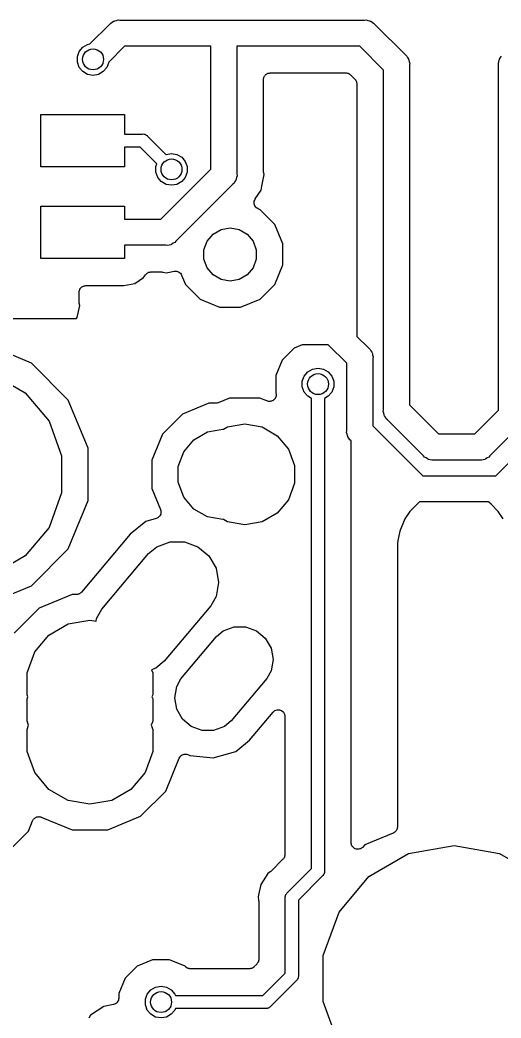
# Model space of a CAD drawing. Extents: x 61 to 194, y -153 to -61.
# Drawn here: x 71.2 to 80.4, y -87.51 to -68.45 of the extents above; entities that cross this region are included whole.
import ezdxf

# ---------------------------------------------------------------- set-up
doc = ezdxf.new("R2010")
doc.units = 0
doc.header["$MEASUREMENT"] = 0
doc.layers.add('BLACK', color=7, linetype='CONTINUOUS')

msp = doc.modelspace()

# ---------------------------------------------------------------- linework, layer by layer
at = {"layer": 'BLACK', "linetype": 'CONTINUOUS'}
for p, q in [((72.5406, -68.9058), (72.9155, -68.5309)), ((72.9155, -68.5309), (72.9368, -68.5055)), ((72.9368, -68.5055), (72.9655, -68.489)), ((72.9655, -68.489), (72.9927, -68.4699)), ((72.9927, -68.4699), (73.0035, -68.467)), ((73.0035, -68.467), (73.0132, -68.4615)), ((73.0132, -68.4615), (73.0458, -68.4557)), ((73.0458, -68.4557), (73.0779, -68.4471)), ((73.0779, -68.4471), (73.1109, -68.45)), ((73.1109, -68.45), (77.7891, -68.45)), ((77.7891, -68.45), (77.8221, -68.4471)), ((77.8221, -68.4471), (77.8542, -68.4557)), ((77.8542, -68.4557), (77.8868, -68.4615)), ((77.8868, -68.4615), (77.8965, -68.467)), ((77.8965, -68.467), (77.9073, -68.4699)), ((77.9073, -68.4699), (77.9344, -68.489)), ((77.9344, -68.489), (77.9632, -68.5055)), ((77.9632, -68.5055), (77.9845, -68.5309)), ((77.9845, -68.5309), (78.5691, -69.1155)), ((72.3362, -69.0477), (72.4042, -68.9666)), ((72.4042, -68.9666), (72.4958, -68.9137)), ((72.4958, -68.9137), (72.5406, -68.9058)), ((73.2036, -68.95), (72.8996, -69.2539)), ((74.85, -68.95), (73.2036, -68.95)), ((74.85, -71.2964), (74.85, -68.95)), ((77.6964, -68.95), (75.35, -68.95)), ((75.35, -68.95), (75.35, -71.3891)), ((78.15, -69.4036), (77.6964, -68.95)), ((72.3, -69.1471), (72.3362, -69.0477)), ((72.3, -69.2529), (72.3, -69.1471)), ((78.5691, -69.1155), (78.5945, -69.1368)), ((78.5945, -69.1368), (78.611, -69.1655)), ((78.611, -69.1655), (78.6301, -69.1927)), ((80.3699, -69.1927), (80.389, -69.1655)), ((80.389, -69.1655), (80.4055, -69.1368)), ((72.3362, -69.3523), (72.3, -69.2529)), ((72.4042, -69.4334), (72.3362, -69.3523)), ((72.8638, -69.3523), (72.7958, -69.4334)), ((72.8996, -69.2539), (72.8638, -69.3523)), ((78.6301, -69.1927), (78.633, -69.2035)), ((78.633, -69.2035), (78.6385, -69.2132)), ((78.6385, -69.2132), (78.6443, -69.2458)), ((78.6443, -69.2458), (78.6529, -69.2779)), ((78.6529, -69.2779), (78.65, -69.3109)), ((78.65, -69.3109), (78.65, -75.7964)), ((80.3471, -69.2779), (80.3557, -69.2458)), ((80.35, -69.3109), (80.3471, -69.2779)), ((80.35, -74.8781), (80.35, -69.3109)), ((80.3557, -69.2458), (80.3615, -69.2132)), ((80.3615, -69.2132), (80.367, -69.2035)), ((80.367, -69.2035), (80.3699, -69.1927)), ((72.4958, -69.4863), (72.4042, -69.4334)), ((72.6, -69.5046), (72.4958, -69.4863)), ((72.7042, -69.4863), (72.6, -69.5046)), ((72.7958, -69.4334), (72.7042, -69.4863)), ((75.8599, -69.5629), (75.8637, -69.5525)), ((75.8599, -69.5741), (75.8599, -69.5629)), ((75.8637, -69.5525), (75.8657, -69.5416)), ((75.8657, -69.5416), (75.8712, -69.5319)), ((75.8712, -69.5319), (75.875, -69.5215)), ((75.875, -69.5215), (75.8822, -69.513)), ((75.8822, -69.513), (75.8877, -69.5034)), ((75.8877, -69.5034), (75.8962, -69.4962)), ((75.8962, -69.4962), (75.9034, -69.4877)), ((75.9034, -69.4877), (75.913, -69.4822)), ((75.913, -69.4822), (75.9215, -69.475)), ((75.9215, -69.475), (75.9319, -69.4712)), ((75.9319, -69.4712), (75.9416, -69.4657)), ((75.9416, -69.4657), (75.9525, -69.4637)), ((75.9525, -69.4637), (75.9629, -69.4599)), ((75.9629, -69.4599), (75.9741, -69.4599)), ((75.9741, -69.4599), (75.985, -69.458)), ((75.985, -69.458), (77.4334, -69.458)), ((77.4334, -69.458), (77.4389, -69.459)), ((77.4389, -69.459), (77.4445, -69.4585)), ((77.4445, -69.4585), (77.4605, -69.4628)), ((77.4605, -69.4628), (77.4769, -69.4657)), ((77.4769, -69.4657), (77.4817, -69.4685)), ((77.4817, -69.4685), (77.4871, -69.4699)), ((77.4871, -69.4699), (77.5007, -69.4794)), ((77.5007, -69.4794), (77.5151, -69.4877)), ((77.5151, -69.4877), (77.5186, -69.492)), ((77.5186, -69.492), (77.5232, -69.4952)), ((77.5232, -69.4952), (77.6048, -69.5768)), ((78.15, -75.8891), (78.15, -69.4036)), ((75.858, -69.585), (75.8599, -69.5741)), ((75.858, -71.3128), (75.858, -69.585)), ((77.6048, -69.5768), (77.608, -69.5814)), ((77.608, -69.5814), (77.6123, -69.5849)), ((77.6123, -69.5849), (77.6206, -69.5993)), ((77.6206, -69.5993), (77.6301, -69.6129)), ((77.6301, -69.6129), (77.6315, -69.6183)), ((77.6315, -69.6183), (77.6343, -69.6231)), ((77.6343, -69.6231), (77.6372, -69.6395)), ((77.6372, -69.6395), (77.6415, -69.6555)), ((77.6415, -69.6555), (77.641, -69.6611)), ((77.641, -69.6611), (77.642, -69.6666)), ((77.642, -69.6666), (77.642, -74.4884)), ((71.6, -71.25), (71.6, -70.25)), ((71.6, -70.25), (73.2, -70.25)), ((73.2, -70.25), (73.2, -70.625)), ((73.2, -70.625), (73.5446, -70.625)), ((73.5446, -70.625), (73.5611, -70.6236)), ((73.5611, -70.6236), (73.5771, -70.6278)), ((73.5771, -70.6278), (73.5934, -70.6307)), ((73.5934, -70.6307), (73.5983, -70.6335)), ((73.5983, -70.6335), (73.6036, -70.635)), ((73.6036, -70.635), (73.6172, -70.6445)), ((73.6172, -70.6445), (73.6316, -70.6528)), ((73.6316, -70.6528), (73.6423, -70.6655)), ((73.6423, -70.6655), (73.9925, -71.0157)), ((73.4982, -70.875), (73.2, -70.875)), ((73.2, -70.875), (73.2, -71.25)), ((73.8188, -71.1955), (73.4982, -70.875)), ((73.9925, -71.0157), (73.9958, -71.0137)), ((73.9958, -71.0137), (74.1, -70.9954)), ((74.1, -70.9954), (74.2042, -71.0137)), ((74.2042, -71.0137), (74.2958, -71.0666)), ((74.2958, -71.0666), (74.3638, -71.1477)), ((73.2, -71.25), (71.6, -71.25)), ((73.8, -71.2471), (73.8188, -71.1955)), ((73.8, -71.3529), (73.8, -71.2471)), ((74.3638, -71.1477), (74.4, -71.2471)), ((74.4, -71.2471), (74.4, -71.3529)), ((73.8362, -71.4523), (73.8, -71.3529)), ((73.9042, -71.5334), (73.8362, -71.4523)), ((73.8964, -72.25), (74.85, -71.2964)), ((74.3638, -71.4523), (74.2958, -71.5334)), ((74.4, -71.3529), (74.3638, -71.4523)), ((75.3443, -71.4542), (75.3385, -71.4868)), ((75.3529, -71.4221), (75.3443, -71.4542)), ((75.35, -71.3891), (75.3529, -71.4221)), ((75.8285, -71.6232), (75.8604, -71.4624)), ((75.8602, -71.3251), (75.858, -71.3128)), ((75.8604, -71.3376), (75.8602, -71.3251)), ((75.8728, -71.4), (75.8604, -71.3376)), ((75.8604, -71.4624), (75.8728, -71.4)), ((75.8604, -71.4624), (75.8604, -71.4624)), ((73.9958, -71.5863), (73.9042, -71.5334)), ((74.1, -71.6046), (73.9958, -71.5863)), ((74.2042, -71.5863), (74.1, -71.6046)), ((75.2691, -71.5845), (74.1845, -72.6691)), ((74.2958, -71.5334), (74.2042, -71.5863)), ((75.2945, -71.5632), (75.2691, -71.5845)), ((75.311, -71.5345), (75.2945, -71.5632)), ((75.3301, -71.5073), (75.311, -71.5345)), ((75.333, -71.4965), (75.3301, -71.5073)), ((75.3385, -71.4868), (75.333, -71.4965)), ((75.814, -71.6958), (75.8285, -71.6232)), ((75.8285, -71.6232), (75.8285, -71.6232)), ((75.7007, -71.8654), (75.814, -71.6958)), ((71.6, -73), (71.6, -72)), ((71.6, -72), (73.2, -72)), ((73.2, -72), (73.2, -72.25)), ((75.6783, -71.9524), (75.6796, -71.9317)), ((75.6787, -71.9538), (75.6783, -71.9524)), ((75.6786, -71.9552), (75.6787, -71.9538)), ((75.6848, -71.9749), (75.6786, -71.9552)), ((75.6796, -71.9317), (75.6805, -71.9111)), ((75.6805, -71.9111), (75.6811, -71.9098)), ((75.6811, -71.9084), (75.6895, -71.8895)), ((75.6811, -71.9098), (75.6811, -71.9084)), ((75.6906, -71.9947), (75.6848, -71.9749)), ((75.6895, -71.8895), (75.6974, -71.8704)), ((75.6914, -71.9959), (75.6906, -71.9947)), ((75.6919, -71.9972), (75.6914, -71.9959)), ((75.7045, -72.0137), (75.6919, -71.9972)), ((75.6974, -71.8704), (75.6983, -71.8693)), ((75.6983, -71.8693), (75.6989, -71.868)), ((75.6989, -71.868), (75.7007, -71.8654)), ((75.7007, -71.8654), (75.7007, -71.8654)), ((75.7167, -72.0303), (75.7045, -72.0137)), ((75.7178, -72.0311), (75.7167, -72.0303)), ((75.7187, -72.0322), (75.7178, -72.0311)), ((75.7362, -72.0433), (75.7187, -72.0322)), ((75.7533, -72.0548), (75.7362, -72.0433)), ((75.7547, -72.0552), (75.7533, -72.0548)), ((75.7559, -72.0559), (75.7547, -72.0552)), ((75.791, -72.0705), (75.7559, -72.0559)), ((76.0745, -72.354), (75.791, -72.0705)), ((73.2, -72.25), (73.8964, -72.25)), ((75.0464, -72.4479), (75.22, -72.4173)), ((75.22, -72.4173), (75.3936, -72.4479)), ((76.228, -72.7245), (76.0745, -72.354)), ((74.7803, -72.6711), (74.8936, -72.5361)), ((74.8936, -72.5361), (75.0464, -72.4479)), ((75.3936, -72.4479), (75.5464, -72.5361)), ((75.5464, -72.5361), (75.6597, -72.6711)), ((73.9891, -72.75), (73.2, -72.75)), ((73.2, -72.75), (73.2, -73)), ((74.0221, -72.7529), (73.9891, -72.75)), ((74.0542, -72.7443), (74.0221, -72.7529)), ((74.0868, -72.7385), (74.0542, -72.7443)), ((74.0965, -72.733), (74.0868, -72.7385)), ((74.1073, -72.7301), (74.0965, -72.733)), ((74.1344, -72.7111), (74.1073, -72.7301)), ((74.1632, -72.6945), (74.1344, -72.7111)), ((74.1845, -72.6691), (74.1632, -72.6945)), ((74.72, -72.8368), (74.7803, -72.6711)), ((75.6597, -72.6711), (75.72, -72.8368)), ((76.228, -73.1255), (76.228, -72.7245)), ((74.72, -73.0132), (74.72, -72.8368)), ((75.72, -72.8368), (75.72, -73.0132)), ((73.2, -73), (71.6, -73)), ((74.7803, -73.1789), (74.72, -73.0132)), ((74.8936, -73.3139), (74.7803, -73.1789)), ((75.6597, -73.1789), (75.5464, -73.3139)), ((75.72, -73.0132), (75.6597, -73.1789)), ((76.0745, -73.496), (76.228, -73.1255)), ((73.3982, -73.4785), (73.5662, -73.3662)), ((73.5662, -73.3662), (73.6009, -73.3144)), ((73.6009, -73.3144), (73.6133, -73.3015)), ((73.6133, -73.3015), (73.6248, -73.2877)), ((73.6248, -73.2877), (73.6285, -73.2856)), ((73.6285, -73.2856), (73.6314, -73.2826)), ((73.6314, -73.2826), (73.6475, -73.2746)), ((73.6475, -73.2746), (73.663, -73.2657)), ((73.663, -73.2657), (73.6672, -73.2649)), ((73.6672, -73.2649), (73.6709, -73.2631)), ((73.6709, -73.2631), (73.6888, -73.2611)), ((73.6888, -73.2611), (73.7065, -73.258)), ((73.7065, -73.258), (73.9128, -73.258)), ((73.9128, -73.258), (73.9251, -73.2602)), ((73.9251, -73.2602), (73.9376, -73.2604)), ((73.9376, -73.2604), (74, -73.2728)), ((74, -73.2728), (74.0624, -73.2604)), ((74.0624, -73.2604), (74.15, -73.243)), ((74.0624, -73.2604), (74.0624, -73.2604)), ((74.15, -73.243), (74.1707, -73.2426)), ((74.1707, -73.2426), (74.1914, -73.2417)), ((74.1914, -73.2417), (74.1927, -73.2421)), ((74.1927, -73.2421), (74.1941, -73.242)), ((74.1941, -73.242), (74.2138, -73.2487)), ((74.2138, -73.2487), (74.2334, -73.2549)), ((74.2334, -73.2549), (74.2346, -73.2558)), ((74.2346, -73.2558), (74.2359, -73.2562)), ((74.2359, -73.2562), (74.2521, -73.2692)), ((74.2521, -73.2692), (74.2684, -73.2818)), ((74.2684, -73.2818), (74.2692, -73.283)), ((74.2692, -73.283), (74.2703, -73.2838)), ((74.2703, -73.2838), (74.281, -73.3015)), ((74.281, -73.3015), (74.2921, -73.319)), ((74.2921, -73.319), (74.3655, -73.496)), ((75.0464, -73.4021), (74.8936, -73.3139)), ((75.5464, -73.3139), (75.3936, -73.4021)), ((72.3627, -73.5658), (72.3712, -73.5587)), ((72.3712, -73.5587), (72.3784, -73.5502)), ((72.3784, -73.5502), (72.388, -73.5446)), ((72.388, -73.5446), (72.3965, -73.5375)), ((72.3965, -73.5375), (72.4069, -73.5337)), ((72.4069, -73.5337), (72.4166, -73.5281)), ((72.4166, -73.5281), (72.4275, -73.5262)), ((72.4275, -73.5262), (72.4379, -73.5224)), ((72.4379, -73.5224), (72.4491, -73.5224)), ((72.4491, -73.5224), (72.46, -73.5204)), ((72.46, -73.5204), (73.1875, -73.5204)), ((73.1875, -73.5204), (73.3982, -73.4785)), ((74.3655, -73.496), (74.649, -73.7795)), ((75.22, -73.4327), (75.0464, -73.4021)), ((75.3936, -73.4021), (75.22, -73.4327)), ((75.791, -73.7795), (76.0745, -73.496)), ((72.333, -73.6474), (72.3349, -73.6365)), ((72.333, -73.8301), (72.333, -73.6474)), ((72.3349, -73.6254), (72.3387, -73.6149)), ((72.3349, -73.6365), (72.3349, -73.6254)), ((72.3387, -73.6149), (72.3407, -73.604)), ((72.3407, -73.604), (72.3462, -73.5944)), ((72.3462, -73.5944), (72.35, -73.5839)), ((72.35, -73.5839), (72.3572, -73.5754)), ((72.3572, -73.5754), (72.3627, -73.5658)), ((72.2992, -74.1275), (72.3444, -73.9)), ((72.3352, -73.8424), (72.333, -73.8301)), ((72.3354, -73.8548), (72.3352, -73.8424)), ((72.3444, -73.9), (72.3354, -73.8548)), ((74.649, -73.7795), (75.0195, -73.933)), ((75.0195, -73.933), (75.4205, -73.933)), ((75.4205, -73.933), (75.791, -73.7795)), ((72.2841, -74.15), (72.2992, -74.1275)), ((68.1036, -74.15), (72.2841, -74.15)), ((77.642, -74.4884), (77.8691, -74.7155)), ((76.5993, -74.65), (76.4423, -74.715)), ((77.0964, -74.65), (76.5993, -74.65)), ((77.45, -75.0036), (77.0964, -74.65)), ((71.4207, -74.9988), (70.7652, -74.7273)), ((76.4423, -74.715), (76.215, -74.9423)), ((77.8691, -74.7155), (77.8945, -74.7368)), ((77.8945, -74.7368), (77.911, -74.7655)), ((77.911, -74.7655), (77.9301, -74.7927)), ((77.9301, -74.7927), (77.933, -74.8035)), ((77.933, -74.8035), (77.9385, -74.8132)), ((77.9385, -74.8132), (77.9443, -74.8458)), ((77.9443, -74.8458), (77.9529, -74.8779)), ((77.9529, -74.8779), (77.95, -74.9109)), ((80.35, -75.8964), (80.35, -74.8781)), ((80.35, -74.8781), (80.35, -74.8781)), ((72.1262, -75.7043), (71.4207, -74.9988)), ((76.215, -74.9423), (76.092, -75.2393)), ((77.45, -76.2891), (77.45, -75.0036)), ((77.95, -74.9109), (77.95, -76.1964)), ((70.6946, -75.2166), (71.3054, -75.5693)), ((76.092, -75.2393), (76.092, -75.5642)), ((76.6, -75.3471), (76.6362, -75.2477)), ((76.6362, -75.2477), (76.7042, -75.1666)), ((76.7042, -75.1666), (76.7958, -75.1137)), ((76.7958, -75.1137), (76.9, -75.0954)), ((76.9, -75.0954), (77.0042, -75.1137)), ((77.0042, -75.1137), (77.0958, -75.1666)), ((77.0958, -75.1666), (77.1638, -75.2477)), ((77.1638, -75.2477), (77.2, -75.3471)), ((76.6, -75.4529), (76.6, -75.3471)), ((76.6362, -75.5523), (76.6, -75.4529)), ((77.2, -75.4529), (77.1638, -75.5523)), ((77.2, -75.3471), (77.2, -75.4529)), ((71.3054, -75.5693), (71.7588, -76.1096)), ((76.0865, -75.6582), (76.0801, -75.6736)), ((76.0941, -75.6435), (76.0865, -75.6582)), ((76.092, -75.5642), (76.0939, -75.5729)), ((76.0939, -75.5729), (76.0989, -75.5888)), ((76.0949, -75.638), (76.0941, -75.6435)), ((76.097, -75.6328), (76.0949, -75.638)), ((76.0977, -75.6163), (76.097, -75.6328)), ((76.0999, -75.5998), (76.0977, -75.6163)), ((76.0989, -75.5888), (76.0987, -75.5943)), ((76.0987, -75.5943), (76.0999, -75.5998)), ((76.7042, -75.6334), (76.6362, -75.5523)), ((76.775, -75.6742), (76.7042, -75.6334)), ((77.0958, -75.6334), (77.025, -75.6742)), ((77.1638, -75.5523), (77.0958, -75.6334)), ((72.508, -76.6261), (72.1262, -75.7043)), ((74.8099, -75.767), (74.3108, -75.9737)), ((74.9433, -75.767), (74.8099, -75.767)), ((74.9461, -75.7665), (74.9433, -75.767)), ((74.9488, -75.7669), (74.9461, -75.7665)), ((74.9677, -75.7627), (74.9488, -75.7669)), ((74.9867, -75.7593), (74.9677, -75.7627)), ((74.9892, -75.7579), (74.9867, -75.7593)), ((74.9919, -75.7573), (74.9892, -75.7579)), ((75.21, -75.667), (74.9919, -75.7573)), ((75.79, -75.667), (75.21, -75.667)), ((75.9244, -75.7227), (75.79, -75.667)), ((75.9406, -75.7263), (75.9244, -75.7227)), ((75.9564, -75.7313), (75.9406, -75.7263)), ((75.962, -75.731), (75.9564, -75.7313)), ((75.9675, -75.7322), (75.962, -75.731)), ((75.9839, -75.7301), (75.9675, -75.7322)), ((76.0005, -75.7293), (75.9839, -75.7301)), ((76.0057, -75.7272), (76.0005, -75.7293)), ((76.0112, -75.7265), (76.0057, -75.7272)), ((76.0259, -75.7188), (76.0112, -75.7265)), ((76.0413, -75.7125), (76.0259, -75.7188)), ((76.0454, -75.7087), (76.0413, -75.7125)), ((76.0503, -75.7061), (76.0454, -75.7087)), ((76.0615, -75.6939), (76.0503, -75.7061)), ((76.0738, -75.6827), (76.0615, -75.6939)), ((76.0764, -75.6777), (76.0738, -75.6827)), ((76.0801, -75.6736), (76.0764, -75.6777)), ((76.775, -84.6482), (76.775, -75.6742)), ((77.025, -75.6742), (77.025, -84.6946)), ((78.65, -75.7964), (79.2036, -76.35)), ((74.3108, -75.9737), (73.9287, -76.3558)), ((78.1471, -75.9221), (78.15, -75.8891)), ((78.1557, -75.9542), (78.1471, -75.9221)), ((78.1615, -75.9868), (78.1557, -75.9542)), ((78.167, -75.9965), (78.1615, -75.9868)), ((78.1699, -76.0073), (78.167, -75.9965)), ((78.189, -76.0345), (78.1699, -76.0073)), ((78.2055, -76.0632), (78.189, -76.0345)), ((79.8964, -76.35), (80.35, -75.8964)), ((71.7588, -76.1096), (72, -76.7723)), ((75.0915, -76.2639), (75.1701, -76.2185)), ((75.1701, -76.2185), (75.5, -76.1603)), ((75.5, -76.1603), (75.8299, -76.2185)), ((75.8299, -76.2185), (76.1201, -76.386)), ((77.95, -76.1964), (78.9036, -77.15)), ((78.2309, -76.0845), (78.2055, -76.0632)), ((78.9155, -76.7691), (78.2309, -76.0845)), ((80.7691, -76.1845), (80.1845, -76.7691)), ((73.9287, -76.3558), (73.722, -76.8549)), ((74.5252, -76.4638), (74.7848, -76.3139)), ((74.7848, -76.3139), (75.08, -76.2619)), ((75.08, -76.2619), (75.0915, -76.2639)), ((76.1201, -76.386), (76.3354, -76.6427)), ((77.4471, -76.3221), (77.45, -76.2891)), ((77.4557, -76.3542), (77.4471, -76.3221)), ((77.4615, -76.3868), (77.4557, -76.3542)), ((77.467, -76.3965), (77.4615, -76.3868)), ((77.4699, -76.4073), (77.467, -76.3965)), ((77.489, -76.4345), (77.4699, -76.4073)), ((79.2036, -76.35), (79.8964, -76.35)), ((80.2964, -77.15), (81.15, -76.2964)), ((74.3325, -76.6934), (74.5252, -76.4638)), ((77.5055, -76.4632), (77.489, -76.4345)), ((77.5309, -76.4845), (77.5055, -76.4632)), ((77.533, -76.4866), (77.5309, -76.4845)), ((77.533, -84.1564), (77.533, -76.4866)), ((72, -76.7723), (72, -77.4777)), ((72.508, -77.6239), (72.508, -76.6261)), ((74.23, -76.9751), (74.3325, -76.6934)), ((76.3354, -76.6427), (76.45, -76.9575)), ((78.9368, -76.7945), (78.9155, -76.7691)), ((78.9655, -76.811), (78.9368, -76.7945)), ((80.1632, -76.7945), (80.1344, -76.811)), ((80.1845, -76.7691), (80.1632, -76.7945)), ((73.722, -76.8549), (73.722, -77.3951)), ((74.23, -77.2749), (74.23, -76.9751)), ((76.45, -76.9575), (76.45, -77.2925)), ((78.9927, -76.8301), (78.9655, -76.811)), ((79.0035, -76.833), (78.9927, -76.8301)), ((79.0132, -76.8385), (79.0035, -76.833)), ((79.0458, -76.8443), (79.0132, -76.8385)), ((79.0779, -76.8529), (79.0458, -76.8443)), ((79.1109, -76.85), (79.0779, -76.8529)), ((79.9891, -76.85), (79.1109, -76.85)), ((80.0221, -76.8529), (79.9891, -76.85)), ((80.0542, -76.8443), (80.0221, -76.8529)), ((80.0868, -76.8385), (80.0542, -76.8443)), ((80.0965, -76.833), (80.0868, -76.8385)), ((80.1073, -76.8301), (80.0965, -76.833)), ((80.1344, -76.811), (80.1073, -76.8301)), ((78.9036, -77.15), (80.2964, -77.15)), ((74.3325, -77.5566), (74.23, -77.2749)), ((76.45, -77.2925), (76.3354, -77.6073)), ((72, -77.4777), (71.7588, -78.1404)), ((73.722, -77.3951), (73.8886, -77.7973)), ((74.5252, -77.7862), (74.3325, -77.5566)), ((72.1262, -78.5457), (72.508, -77.6239)), ((76.3354, -77.6073), (76.1201, -77.864)), ((78.7379, -77.7498), (78.6548, -77.8329)), ((78.8329, -77.6548), (78.7379, -77.7498)), ((78.7379, -77.7498), (78.7379, -77.7498)), ((78.8401, -77.65), (78.8329, -77.6548)), ((80.1599, -77.65), (78.8401, -77.65)), ((80.1671, -77.6548), (80.1599, -77.65)), ((80.2076, -77.6953), (80.1671, -77.6548)), ((80.3452, -77.8329), (80.2076, -77.6953)), ((80.2076, -77.6953), (80.2076, -77.6953)), ((73.8464, -77.9484), (73.8426, -77.9502)), ((73.8588, -77.9354), (73.8464, -77.9484)), ((73.872, -77.9232), (73.8588, -77.9354)), ((73.874, -77.9195), (73.872, -77.9232)), ((73.8769, -77.9165), (73.874, -77.9195)), ((73.8841, -77.9), (73.8769, -77.9165)), ((73.8924, -77.8841), (73.8841, -77.9)), ((73.8886, -77.7973), (73.8925, -77.8149)), ((73.8929, -77.88), (73.8924, -77.8841)), ((73.8925, -77.8149), (73.8975, -77.8321)), ((73.8946, -77.8761), (73.8929, -77.88)), ((73.8958, -77.8582), (73.8946, -77.8761)), ((73.8981, -77.8404), (73.8958, -77.8582)), ((73.8975, -77.8321), (73.8972, -77.8363)), ((73.8972, -77.8363), (73.8981, -77.8404)), ((74.7848, -77.9361), (74.5252, -77.7862)), ((75.08, -77.9881), (74.7848, -77.9361)), ((76.1201, -77.864), (75.8299, -78.0315)), ((78.6548, -77.8329), (78.5603, -77.9744)), ((80.4397, -77.9744), (80.3452, -77.8329)), ((73.6077, -78.0259), (73.3101, -78.2647)), ((73.8068, -77.9679), (73.6077, -78.0259)), ((73.8229, -77.9599), (73.8068, -77.9679)), ((73.8395, -77.953), (73.8229, -77.9599)), ((73.8426, -77.9502), (73.8395, -77.953)), ((75.0915, -77.9861), (75.08, -77.9881)), ((75.1701, -78.0315), (75.0915, -77.9861)), ((75.5, -78.0897), (75.1701, -78.0315)), ((75.8299, -78.0315), (75.5, -78.0897)), ((78.5603, -77.9744), (78.4638, -78.2072)), ((71.7588, -78.1404), (71.3054, -78.6807)), ((73.3101, -78.2647), (72.3813, -79.3716)), ((78.4638, -78.2072), (78.4282, -78.3863)), ((73.6616, -78.6361), (73.8183, -78.5047)), ((73.8183, -78.5047), (74.0751, -78.4112)), ((74.0751, -78.4112), (74.3484, -78.4112)), ((74.3484, -78.4112), (74.6052, -78.5047)), ((74.6052, -78.5047), (74.8146, -78.6804)), ((78.4282, -78.3863), (78.417, -78.4426)), ((78.417, -78.4426), (78.417, -83.8579)), ((78.4282, -78.3863), (78.4282, -78.3863)), ((71.3054, -78.6807), (70.6946, -79.0334)), ((71.4207, -79.2512), (72.1262, -78.5457)), ((72.771, -79.6976), (73.6616, -78.6361)), ((74.8146, -78.6804), (74.9512, -78.9171)), ((74.9512, -78.9171), (74.9987, -79.1862)), ((70.4989, -79.633), (71.4207, -79.2512)), ((74.9987, -79.1862), (74.9512, -79.4554)), ((72.2003, -79.417), (71.5725, -79.677)), ((72.284, -79.417), (72.2003, -79.417)), ((72.295, -79.4151), (72.284, -79.417)), ((72.3061, -79.4151), (72.295, -79.4151)), ((72.3165, -79.4113), (72.3061, -79.4151)), ((72.3275, -79.4093), (72.3165, -79.4113)), ((72.3371, -79.4038), (72.3275, -79.4093)), ((72.3475, -79.4), (72.3371, -79.4038)), ((72.3561, -79.3928), (72.3475, -79.4)), ((72.3657, -79.3873), (72.3561, -79.3928)), ((72.3728, -79.3788), (72.3657, -79.3873)), ((72.3813, -79.3716), (72.3728, -79.3788)), ((74.9512, -79.4554), (74.849, -79.6324)), ((74.849, -79.6324), (73.9584, -80.6939)), ((71.5725, -79.677), (71.092, -80.1575)), ((72.6688, -79.8746), (72.771, -79.6976)), ((71.7568, -80.1916), (72.1232, -79.98)), ((72.1232, -79.98), (72.54, -79.9065)), ((72.54, -79.9065), (72.6594, -79.9275)), ((72.6594, -79.9275), (72.6688, -79.8746)), ((75.088, -80.1115), (75.2951, -80.0361)), ((75.2951, -80.0361), (75.5155, -80.0361)), ((75.5155, -80.0361), (75.7226, -80.1115)), ((71.4847, -80.5157), (71.7568, -80.1916)), ((74.2808, -81.029), (74.9617, -80.2175)), ((74.9617, -80.2175), (75.088, -80.1115)), ((75.7226, -80.1115), (75.8915, -80.2532)), ((75.8915, -80.2532), (76.0017, -80.4441)), ((71.34, -80.9134), (71.4847, -80.5157)), ((76.0017, -80.4441), (76.04, -80.6611)), ((73.9584, -80.6939), (73.8017, -80.8253)), ((76.04, -80.6611), (76.0017, -80.8782)), ((71.34, -81.3366), (71.34, -80.9134)), ((73.8017, -80.8253), (73.7189, -80.8554)), ((73.7189, -80.8554), (73.74, -80.9134)), ((73.74, -80.9134), (73.74, -81.3366)), ((76.0017, -80.8782), (75.9192, -81.021)), ((74.16, -81.3889), (74.1983, -81.1718)), ((74.1983, -81.1718), (74.2808, -81.029)), ((75.9192, -81.021), (75.2383, -81.8325)), ((71.354, -81.375), (71.34, -81.3366)), ((71.34, -81.4134), (71.354, -81.375)), ((73.74, -81.3366), (73.726, -81.375)), ((73.726, -81.375), (73.74, -81.4134)), ((71.34, -81.8366), (71.34, -81.4134)), ((73.74, -81.4134), (73.74, -81.8366)), ((74.1983, -81.6059), (74.16, -81.3889)), ((74.3085, -81.7968), (74.1983, -81.6059)), ((75.5909, -82.2026), (76.0427, -81.6642)), ((76.0427, -81.6642), (76.0765, -81.6358)), ((76.0427, -81.6642), (76.0427, -81.6642)), ((76.0765, -81.6358), (76.1179, -81.6207)), ((76.0765, -81.6358), (76.0765, -81.6358)), ((76.1179, -81.6207), (76.1621, -81.6207)), ((76.1621, -81.6207), (76.2035, -81.6358)), ((76.2035, -81.6358), (76.2373, -81.6642)), ((76.2373, -81.6642), (76.2453, -81.678)), ((76.2453, -81.678), (76.2593, -81.7023)), ((76.2593, -81.7023), (76.2593, -81.7024)), ((76.2593, -81.7024), (76.267, -81.7458)), ((76.267, -81.7458), (76.267, -81.7458)), ((76.267, -81.7458), (76.267, -84.3852)), ((71.3685, -81.915), (71.34, -81.8366)), ((71.34, -81.9934), (71.3685, -81.915)), ((73.74, -81.8366), (73.7115, -81.915)), ((73.7115, -81.915), (73.74, -81.9934)), ((74.4774, -81.9385), (74.3085, -81.7968)), ((74.6845, -82.0139), (74.4774, -81.9385)), ((75.112, -81.9385), (74.9049, -82.0139)), ((75.2383, -81.8325), (75.112, -81.9385)), ((71.34, -82.4166), (71.34, -81.9934)), ((73.74, -81.9934), (73.74, -82.4166)), ((74.9049, -82.0139), (74.6845, -82.0139)), ((75.3281, -82.4135), (75.5909, -82.2026)), ((71.4847, -82.8143), (71.34, -82.4166)), ((73.74, -82.4166), (73.5953, -82.8143)), ((74.2586, -82.5273), (74.2673, -82.5115)), ((74.2673, -82.5115), (74.2704, -82.5088)), ((74.2704, -82.5088), (74.2727, -82.5052)), ((74.2727, -82.5052), (74.2869, -82.4943)), ((74.2869, -82.4943), (74.3004, -82.4824)), ((74.3004, -82.4824), (74.3043, -82.4809)), ((74.3043, -82.4809), (74.3077, -82.4784)), ((74.3077, -82.4784), (74.3248, -82.473)), ((74.3248, -82.473), (74.3415, -82.4665)), ((74.3415, -82.4665), (74.3457, -82.4664)), ((74.3457, -82.4664), (74.3497, -82.4651)), ((74.3497, -82.4651), (74.3677, -82.4659)), ((74.3677, -82.4659), (74.3856, -82.4655)), ((74.3856, -82.4655), (74.3896, -82.4668)), ((74.3896, -82.4668), (74.3938, -82.467)), ((74.3938, -82.467), (74.4104, -82.4739)), ((74.4104, -82.4739), (74.4274, -82.4797)), ((74.4274, -82.4797), (74.4473, -82.4906)), ((74.4473, -82.4906), (74.8954, -82.5397)), ((74.8954, -82.5397), (75.3281, -82.4135)), ((73.988, -83.1725), (74.249, -82.5424)), ((74.249, -82.5424), (74.2586, -82.5273)), ((71.7568, -83.1384), (71.4847, -82.8143)), ((73.5953, -82.8143), (73.3232, -83.1384)), ((72.1232, -83.35), (71.7568, -83.1384)), ((73.3232, -83.1384), (72.9568, -83.35)), ((73.5075, -83.653), (73.988, -83.1725)), ((72.54, -83.4235), (72.1232, -83.35)), ((72.9568, -83.35), (72.54, -83.4235)), ((71.5146, -83.6703), (71.5244, -83.6652)), ((71.5244, -83.6652), (71.5354, -83.6638)), ((71.5354, -83.6638), (71.546, -83.6604)), ((71.546, -83.6604), (71.5571, -83.6609)), ((71.5571, -83.6609), (71.5681, -83.6595)), ((71.5681, -83.6595), (71.579, -83.6619)), ((71.579, -83.6619), (71.5901, -83.6623)), ((71.5901, -83.6623), (71.6004, -83.6666)), ((72.8797, -83.913), (73.5075, -83.653)), ((71.3632, -83.9359), (71.4453, -83.7377)), ((71.4453, -83.7377), (71.4512, -83.7284)), ((71.4512, -83.7284), (71.4555, -83.7181)), ((71.4555, -83.7181), (71.463, -83.7099)), ((71.463, -83.7099), (71.469, -83.7005)), ((71.469, -83.7005), (71.4778, -83.6938)), ((71.4778, -83.6938), (71.4853, -83.6856)), ((71.4853, -83.6856), (71.4951, -83.6804)), ((71.4951, -83.6804), (71.504, -83.6737)), ((71.504, -83.6737), (71.5146, -83.6703)), ((71.6004, -83.6666), (71.6112, -83.669)), ((71.6112, -83.669), (72.2003, -83.913)), ((70.9109, -84.3882), (71.3632, -83.9359)), ((72.2003, -83.913), (72.8797, -83.913)), ((78.3386, -83.9752), (77.7961, -84.1999)), ((78.3456, -83.9707), (78.3386, -83.9752)), ((78.3535, -83.9679), (78.3456, -83.9707)), ((78.3641, -83.959), (78.3535, -83.9679)), ((78.3758, -83.9515), (78.3641, -83.959)), ((78.3809, -83.9449), (78.3758, -83.9515)), ((78.3873, -83.9395), (78.3809, -83.9449)), ((78.3942, -83.9275), (78.3873, -83.9395)), ((78.4027, -83.9165), (78.3942, -83.9275)), ((78.4052, -83.9086), (78.4027, -83.9165)), ((78.4093, -83.9013), (78.4052, -83.9086)), ((78.4117, -83.8877), (78.4093, -83.9013)), ((78.4159, -83.8745), (78.4117, -83.8877)), ((78.417, -83.8579), (78.4155, -83.8661)), ((78.4155, -83.8661), (78.4159, -83.8745)), ((77.5359, -84.1728), (77.533, -84.1564)), ((77.5373, -84.1893), (77.5359, -84.1728)), ((77.5397, -84.1944), (77.5373, -84.1893)), ((77.5407, -84.1999), (77.5397, -84.1944)), ((77.549, -84.2143), (77.5407, -84.1999)), ((77.556, -84.2293), (77.549, -84.2143)), ((77.5599, -84.2332), (77.556, -84.2293)), ((77.5627, -84.2381), (77.5599, -84.2332)), ((77.5754, -84.2487), (77.5627, -84.2381)), ((77.7961, -84.1999), (77.7498, -84.2462)), ((78.6318, -84.3645), (79.5, -84.2114)), ((79.5, -84.2114), (80.3682, -84.3645)), ((76.2593, -84.4286), (76.2565, -84.4335)), ((76.2622, -84.4123), (76.2593, -84.4286)), ((76.2665, -84.3963), (76.2622, -84.4123)), ((76.267, -84.3852), (76.266, -84.3907)), ((76.266, -84.3907), (76.2665, -84.3963)), ((77.5872, -84.2605), (77.5754, -84.2487)), ((77.5922, -84.2628), (77.5872, -84.2605)), ((77.5965, -84.2664), (77.5922, -84.2628)), ((77.6121, -84.2721), (77.5965, -84.2664)), ((77.6271, -84.2791), (77.6121, -84.2721)), ((77.6327, -84.2796), (77.6271, -84.2791)), ((77.6379, -84.2815), (77.6327, -84.2796)), ((77.6545, -84.2815), (77.6379, -84.2815)), ((77.6711, -84.283), (77.6545, -84.2815)), ((77.6765, -84.2815), (77.6711, -84.283)), ((77.6821, -84.2815), (77.6765, -84.2815)), ((77.6976, -84.2758), (77.6821, -84.2815)), ((77.7137, -84.2715), (77.6976, -84.2758)), ((77.7182, -84.2683), (77.7137, -84.2715)), ((77.7235, -84.2664), (77.7182, -84.2683)), ((77.7362, -84.2558), (77.7235, -84.2664)), ((77.7498, -84.2462), (77.7362, -84.2558)), ((77.8682, -84.8053), (78.6318, -84.3645)), ((80.3682, -84.3645), (81.1318, -84.8053)), ((76.2298, -84.475), (76.0053, -84.6995)), ((76.233, -84.4704), (76.2298, -84.475)), ((76.2373, -84.4668), (76.233, -84.4704)), ((76.2456, -84.4525), (76.2373, -84.4668)), ((76.2551, -84.4389), (76.2456, -84.4525)), ((76.2565, -84.4335), (76.2551, -84.4389)), ((75.9436, -84.7436), (75.8037, -84.953)), ((75.9861, -84.7153), (75.9436, -84.7436)), ((75.9951, -84.7066), (75.9861, -84.7153)), ((76.0053, -84.6995), (75.9951, -84.7066)), ((76.3155, -85.1077), (76.775, -84.6482)), ((76.9845, -84.7922), (76.525, -85.2518)), ((76.9972, -84.7816), (76.9845, -84.7922)), ((77.0055, -84.7672), (76.9972, -84.7816)), ((77.015, -84.7536), (77.0055, -84.7672)), ((77.0165, -84.7482), (77.015, -84.7536)), ((77.0193, -84.7434), (77.0165, -84.7482)), ((77.0222, -84.7271), (77.0193, -84.7434)), ((77.0264, -84.7111), (77.0222, -84.7271)), ((77.025, -84.6946), (77.0264, -84.7111)), ((77.3015, -85.4807), (77.8682, -84.8053)), ((75.8037, -84.953), (75.7646, -85.1499)), ((75.7646, -85.1499), (75.7546, -85.2)), ((75.7646, -85.1499), (75.7646, -85.1499)), ((76.2736, -85.1889), (76.2778, -85.1729)), ((76.275, -85.2054), (76.2736, -85.1889)), ((76.2778, -85.1729), (76.2807, -85.1566)), ((76.2807, -85.1566), (76.2835, -85.1518)), ((76.2835, -85.1518), (76.285, -85.1464)), ((76.285, -85.1464), (76.2945, -85.1328)), ((76.2945, -85.1328), (76.3028, -85.1184)), ((76.3028, -85.1184), (76.3155, -85.1077)), ((75.7546, -85.2), (75.7646, -85.2501)), ((75.7646, -85.2501), (75.7648, -85.2626)), ((75.7648, -85.2626), (75.767, -85.2748)), ((75.767, -85.2748), (75.767, -86.3852)), ((76.275, -86.6482), (76.275, -85.2054)), ((76.525, -85.2518), (76.525, -86.6946)), ((77, -86.3092), (77.3015, -85.4807)), ((77, -87.1908), (77, -86.3092)), ((73.4423, -86.515), (73.215, -86.7423)), ((73.7393, -86.392), (73.4423, -86.515)), ((74.0607, -86.392), (73.7393, -86.392)), ((74.3577, -86.515), (74.0607, -86.392)), ((74.3725, -86.5298), (74.3577, -86.515)), ((75.7298, -86.475), (75.675, -86.5298)), ((75.733, -86.4704), (75.7298, -86.475)), ((75.7373, -86.4668), (75.733, -86.4704)), ((75.7456, -86.4525), (75.7373, -86.4668)), ((75.7551, -86.4389), (75.7456, -86.4525)), ((75.7565, -86.4335), (75.7551, -86.4389)), ((75.7593, -86.4286), (75.7565, -86.4335)), ((75.7622, -86.4123), (75.7593, -86.4286)), ((75.7665, -86.3963), (75.7622, -86.4123)), ((75.767, -86.3852), (75.766, -86.3907)), ((75.766, -86.3907), (75.7665, -86.3963)), ((74.3771, -86.533), (74.3725, -86.5298)), ((74.3807, -86.5373), (74.3771, -86.533)), ((74.395, -86.5456), (74.3807, -86.5373)), ((74.4086, -86.5551), (74.395, -86.5456)), ((74.414, -86.5565), (74.4086, -86.5551)), ((74.4189, -86.5593), (74.414, -86.5565)), ((74.4352, -86.5622), (74.4189, -86.5593)), ((74.4512, -86.5665), (74.4352, -86.5622)), ((74.4568, -86.566), (74.4512, -86.5665)), ((74.4623, -86.567), (74.4568, -86.566)), ((75.5852, -86.567), (74.4623, -86.567)), ((75.5907, -86.566), (75.5852, -86.567)), ((75.5963, -86.5665), (75.5907, -86.566)), ((75.6123, -86.5622), (75.5963, -86.5665)), ((75.6286, -86.5593), (75.6123, -86.5622)), ((75.6335, -86.5565), (75.6286, -86.5593)), ((75.6389, -86.5551), (75.6335, -86.5565)), ((75.6525, -86.5456), (75.6389, -86.5551)), ((75.6668, -86.5373), (75.6525, -86.5456)), ((75.6704, -86.533), (75.6668, -86.5373)), ((75.675, -86.5298), (75.6704, -86.533)), ((75.8482, -87.075), (76.275, -86.6482)), ((76.5264, -86.7111), (76.5222, -86.7271)), ((76.525, -86.6946), (76.5264, -86.7111)), ((73.215, -86.7423), (73.092, -87.0393)), ((73.7958, -86.9137), (73.9, -86.8954)), ((73.9, -86.8954), (74.0042, -86.9137)), ((76.4845, -86.7922), (75.9923, -87.2845)), ((76.4972, -86.7816), (76.4845, -86.7922)), ((76.5055, -86.7672), (76.4972, -86.7816)), ((76.515, -86.7536), (76.5055, -86.7672)), ((76.5165, -86.7482), (76.515, -86.7536)), ((76.5193, -86.7434), (76.5165, -86.7482)), ((76.5222, -86.7271), (76.5193, -86.7434)), ((73.092, -87.0393), (73.092, -87.1245)), ((73.6, -87.1471), (73.6362, -87.0477)), ((73.6362, -87.0477), (73.7042, -86.9666)), ((73.7042, -86.9666), (73.7958, -86.9137)), ((74.0042, -86.9137), (74.0958, -86.9666)), ((74.0958, -86.9666), (74.1638, -87.0477)), ((74.1638, -87.0477), (74.1738, -87.075)), ((74.1738, -87.075), (75.8482, -87.075)), ((72.8042, -87.286), (72.5535, -87.4535)), ((72.9898, -87.2491), (72.8042, -87.286)), ((73.0091, -87.2416), (72.9898, -87.2491)), ((73.0285, -87.2345), (73.0091, -87.2416)), ((73.0296, -87.2336), (73.0285, -87.2345)), ((73.0309, -87.2331), (73.0296, -87.2336)), ((73.0464, -87.2194), (73.0309, -87.2331)), ((73.0623, -87.2061), (73.0464, -87.2194)), ((73.063, -87.2049), (73.0623, -87.2061)), ((73.064, -87.204), (73.063, -87.2049)), ((73.074, -87.1859), (73.064, -87.204)), ((73.0843, -87.168), (73.074, -87.1859)), ((73.0846, -87.1666), (73.0843, -87.168)), ((73.0853, -87.1653), (73.0846, -87.1666)), ((73.0884, -87.1449), (73.0853, -87.1653)), ((73.092, -87.1245), (73.0884, -87.1449)), ((73.6, -87.2529), (73.6, -87.1471)), ((73.6362, -87.3523), (73.6, -87.2529)), ((75.9923, -87.2845), (75.9816, -87.2972)), ((77.3015, -88.0193), (77, -87.1908)), ((72.5535, -87.4535), (72.5182, -87.5064)), ((73.7042, -87.4334), (73.6362, -87.3523)), ((73.7958, -87.4863), (73.7042, -87.4334)), ((74.0958, -87.4334), (74.0042, -87.4863)), ((74.1638, -87.3523), (74.0958, -87.4334)), ((74.1738, -87.325), (74.1638, -87.3523)), ((75.8946, -87.325), (74.1738, -87.325)), ((75.9111, -87.3264), (75.8946, -87.325)), ((75.9271, -87.3222), (75.9111, -87.3264)), ((75.9434, -87.3193), (75.9271, -87.3222)), ((75.9483, -87.3165), (75.9434, -87.3193)), ((75.9536, -87.315), (75.9483, -87.3165)), ((75.9672, -87.3055), (75.9536, -87.315)), ((75.9816, -87.2972), (75.9672, -87.3055)), ((73.9, -87.5046), (73.7958, -87.4863)), ((74.0042, -87.4863), (73.9, -87.5046))]:
    msp.add_line(p, q, dxfattribs=at)
at = {"layer": 'BLACK'}
for centre in [(72.6, -69.2), (74.1, -71.3), (76.9, -75.4), (73.9, -87.2)]:
    msp.add_circle(centre, 0.2, dxfattribs=at)

doc.saveas('drawing.dxf')
